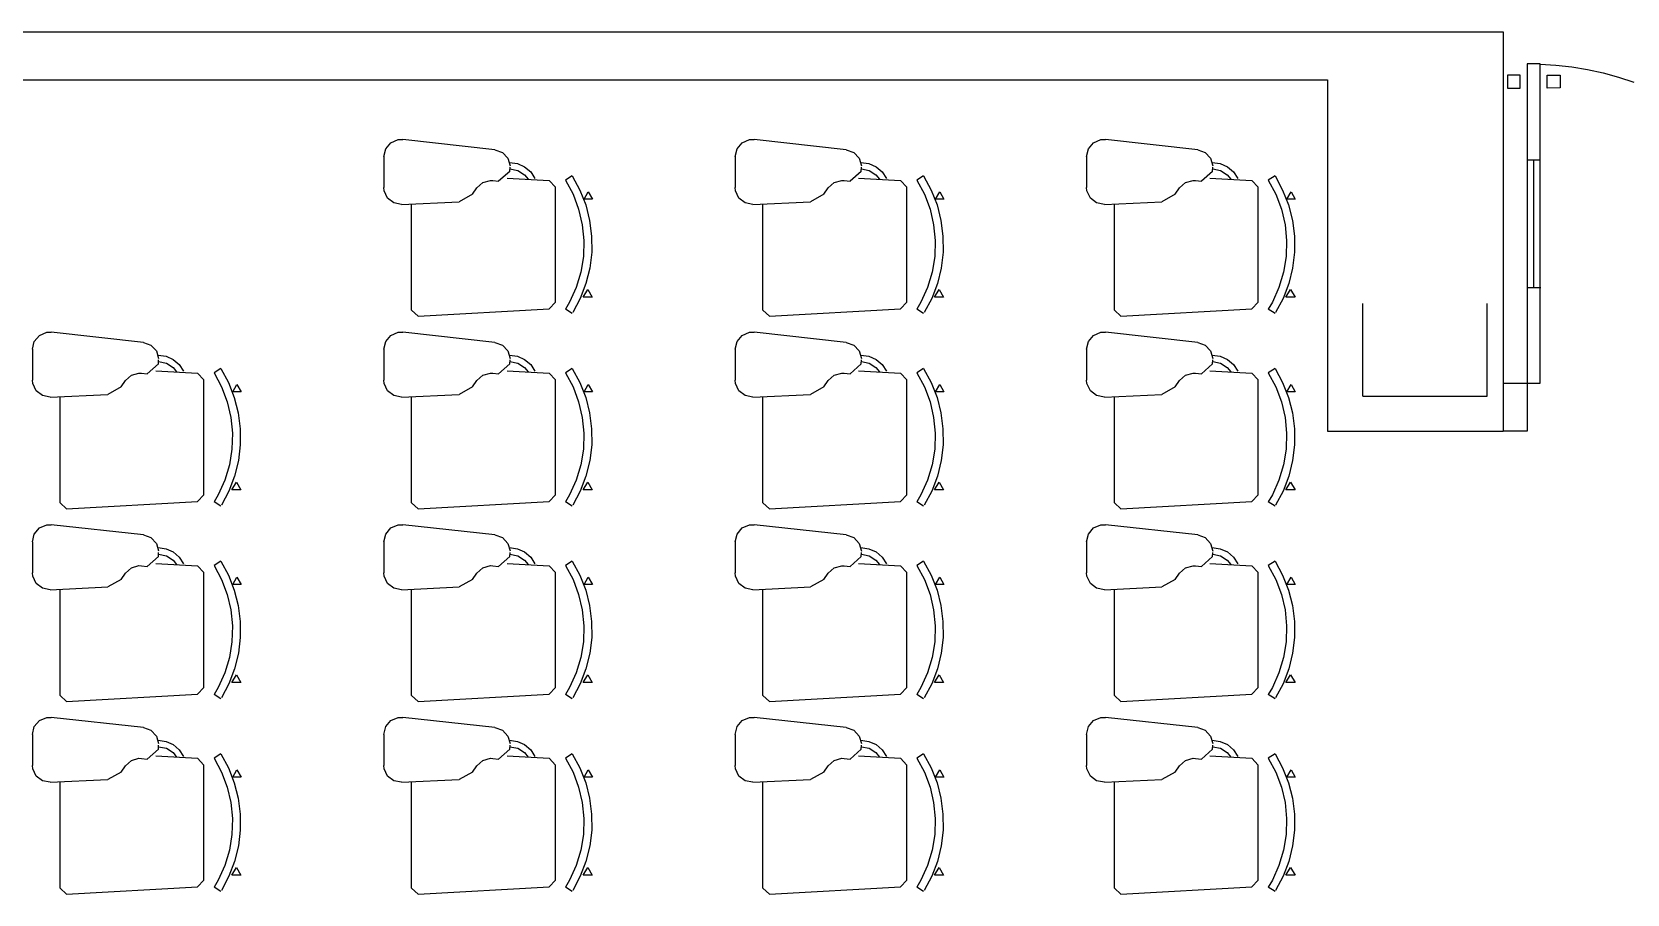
# Model space of a CAD drawing. Extents: x 7 to 80.8, y 22 to 73.9.
# Drawn here: x 58.798 to 63.792, y 50.033 to 52.732 of the extents above; entities that cross this region are included whole.
import ezdxf

# ---------------------------------------------------------------- set-up
doc = ezdxf.new("R2010")
doc.units = 0
doc.header["$MEASUREMENT"] = 0
for name, color, linetype in [('Doors', 7, 'CONTINUOUS'), ('Furniture', 7, 'CONTINUOUS'), ('Walls', 7, 'CONTINUOUS')]:
    doc.layers.add(name, color=color, linetype=linetype)

msp = doc.modelspace()

# ---------------------------------------------------------------- linework, layer by layer
at = {"layer": 'Doors', "color": 2}
for p, q in [((63.4044, 52.7319), (63.4044, 51.6319)), ((63.3544, 51.5919), (63.3544, 51.8819)), ((63.4044, 51.6319), (63.4044, 51.4819)), ((62.8544, 51.4819), (63.4044, 51.4819))]:
    msp.add_line(p, q, dxfattribs=at)
at = {"layer": 'Doors', "color": 4}
for p, q in [((63.4794, 52.3319), (63.5194, 52.3319)), ((63.4986, 52.3325), (63.4986, 51.9319)), ((63.4794, 51.9319), (63.5217, 51.9319))]:
    msp.add_line(p, q, dxfattribs=at)
at = {"layer": 'Doors', "color": 1}
msp.add_line((63.4794, 51.4819), (63.4044, 51.4819), dxfattribs=at)
at = {"layer": 'Doors', "color": 4}
for points in [[(63.4571, 52.5962), (63.4171, 52.5962), (63.4171, 52.5562), (63.4571, 52.5562), (63.4571, 52.5962)], [(63.4794, 51.6319), (63.5194, 51.6319), (63.5194, 52.6319), (63.4794, 52.6319), (63.4794, 51.6319)], [(63.542, 52.5963), (63.582, 52.5965), (63.5821, 52.5565), (63.5421, 52.5563), (63.542, 52.5963)]]:
    msp.add_lwpolyline(points, close=True, dxfattribs=at)
msp.add_lwpolyline([(63.5194, 52.6311), (63.5693, 52.6279), (63.619, 52.6221), (63.6683, 52.6139), (63.7171, 52.6033), (63.7654, 52.5902), (63.8129, 52.5747)], dxfattribs=at)
at = {"layer": 'Doors', "color": 1}
msp.add_lwpolyline([(63.4044, 51.6319), (63.4794, 51.6319), (63.4794, 51.4819)], dxfattribs=at)
at = {"layer": 'Furniture', "color": 4}
for p, q in [((60.2476, 52.3631), (59.9588, 52.3949)), ((61.3476, 52.3631), (61.0588, 52.3949)), ((62.4476, 52.3631), (62.1588, 52.3949)), ((59.8998, 52.3421), (59.8998, 52.2449)), ((60.9998, 52.3421), (60.9998, 52.2449)), ((62.0998, 52.3421), (62.0998, 52.2449)), ((60.2945, 52.2954), (60.2592, 52.2647)), ((60.2945, 52.2954), (60.2949, 52.3085)), ((61.3945, 52.2954), (61.3592, 52.2647)), ((61.3945, 52.2954), (61.3949, 52.3085)), ((62.4945, 52.2954), (62.4592, 52.2647)), ((62.4945, 52.2954), (62.4949, 52.3085)), ((60.1771, 52.2235), (60.191, 52.2439)), ((60.2409, 52.2668), (60.2592, 52.2647)), ((60.2856, 52.2742), (60.4169, 52.2669)), ((60.4169, 52.2669), (60.4368, 52.2458)), ((60.4368, 51.8858), (60.4368, 52.2458)), ((60.4898, 52.281), (60.4686, 52.2678)), ((61.2771, 52.2235), (61.291, 52.2439)), ((61.3409, 52.2668), (61.3592, 52.2647)), ((61.3856, 52.2742), (61.5169, 52.2669)), ((61.5169, 52.2669), (61.5368, 52.2458)), ((61.5368, 51.8858), (61.5368, 52.2458)), ((61.5898, 52.281), (61.5686, 52.2678)), ((62.3771, 52.2235), (62.391, 52.2439)), ((62.4409, 52.2668), (62.4592, 52.2647)), ((62.4856, 52.2742), (62.6169, 52.2669)), ((62.6169, 52.2669), (62.6368, 52.2458)), ((62.6368, 51.8858), (62.6368, 52.2458)), ((62.6898, 52.281), (62.6686, 52.2678)), ((59.9555, 52.1918), (60.1357, 52.2004)), ((59.9868, 51.8608), (59.9868, 52.1933)), ((60.1771, 52.2235), (60.1357, 52.2003)), ((61.0555, 52.1918), (61.2357, 52.2004)), ((61.0868, 51.8608), (61.0868, 52.1933)), ((61.2771, 52.2235), (61.2357, 52.2003)), ((62.1555, 52.1918), (62.3357, 52.2004)), ((62.1868, 51.8608), (62.1868, 52.1933)), ((62.3771, 52.2235), (62.3357, 52.2003)), ((60.0068, 51.8419), (59.9868, 51.8608)), ((60.0068, 51.8419), (60.4169, 51.8647)), ((60.4368, 51.8858), (60.4169, 51.8647)), ((60.4898, 51.8505), (60.4686, 51.8637)), ((61.1068, 51.8419), (61.0868, 51.8608)), ((61.1068, 51.8419), (61.5169, 51.8647)), ((61.5368, 51.8858), (61.5169, 51.8647)), ((61.5898, 51.8505), (61.5686, 51.8637)), ((62.2068, 51.8419), (62.1868, 51.8608)), ((62.2068, 51.8419), (62.6169, 51.8647)), ((62.6368, 51.8858), (62.6169, 51.8647)), ((62.6898, 51.8505), (62.6686, 51.8637)), ((59.1476, 51.7601), (58.8588, 51.7919)), ((60.2476, 51.7601), (59.9588, 51.7919)), ((61.3476, 51.7601), (61.0588, 51.7919)), ((62.4476, 51.7601), (62.1588, 51.7919)), ((58.7998, 51.7391), (58.7998, 51.6419)), ((59.8998, 51.7391), (59.8998, 51.6419)), ((60.9998, 51.7391), (60.9998, 51.6419)), ((62.0998, 51.7391), (62.0998, 51.6419)), ((59.1945, 51.6924), (59.1592, 51.6617)), ((59.1945, 51.6924), (59.1949, 51.7055)), ((60.2945, 51.6924), (60.2592, 51.6617)), ((60.2945, 51.6924), (60.2949, 51.7055)), ((61.3945, 51.6924), (61.3592, 51.6617)), ((61.3945, 51.6924), (61.3949, 51.7055)), ((62.4945, 51.6924), (62.4592, 51.6617)), ((62.4945, 51.6924), (62.4949, 51.7055)), ((59.0771, 51.6205), (59.091, 51.6409)), ((59.1409, 51.6638), (59.1592, 51.6617)), ((59.1856, 51.6712), (59.3169, 51.6639)), ((59.3169, 51.6639), (59.3368, 51.6428)), ((59.3368, 51.2828), (59.3368, 51.6428)), ((59.3898, 51.678), (59.3686, 51.6648)), ((60.1771, 51.6205), (60.191, 51.6409)), ((60.2409, 51.6638), (60.2592, 51.6617)), ((60.2856, 51.6712), (60.4169, 51.6639)), ((60.4169, 51.6639), (60.4368, 51.6428)), ((60.4368, 51.2828), (60.4368, 51.6428)), ((60.4898, 51.678), (60.4686, 51.6648)), ((61.2771, 51.6205), (61.291, 51.6409)), ((61.3409, 51.6638), (61.3592, 51.6617)), ((61.3856, 51.6712), (61.5169, 51.6639)), ((61.5169, 51.6639), (61.5368, 51.6428)), ((61.5368, 51.2828), (61.5368, 51.6428)), ((61.5898, 51.678), (61.5686, 51.6648)), ((62.3771, 51.6205), (62.391, 51.6409)), ((62.4409, 51.6638), (62.4592, 51.6617)), ((62.4856, 51.6712), (62.6169, 51.6639)), ((62.6169, 51.6639), (62.6368, 51.6428)), ((62.6368, 51.2828), (62.6368, 51.6428)), ((62.6898, 51.678), (62.6686, 51.6648)), ((58.8555, 51.5888), (59.0357, 51.5973)), ((58.8868, 51.2578), (58.8868, 51.5903)), ((59.0771, 51.6205), (59.0357, 51.5973)), ((59.9555, 51.5888), (60.1357, 51.5973)), ((59.9868, 51.2578), (59.9868, 51.5903)), ((60.1771, 51.6205), (60.1357, 51.5973)), ((61.0555, 51.5888), (61.2357, 51.5973)), ((61.0868, 51.2578), (61.0868, 51.5903)), ((61.2771, 51.6205), (61.2357, 51.5973)), ((62.1555, 51.5888), (62.3357, 51.5973)), ((62.1868, 51.2578), (62.1868, 51.5903)), ((62.3771, 51.6205), (62.3357, 51.5973)), ((58.9068, 51.2389), (58.8868, 51.2578)), ((58.9068, 51.2389), (59.3169, 51.2617)), ((59.3368, 51.2828), (59.3169, 51.2617)), ((59.3898, 51.2475), (59.3686, 51.2607)), ((60.0068, 51.2389), (59.9868, 51.2578)), ((60.0068, 51.2389), (60.4169, 51.2617)), ((60.4368, 51.2828), (60.4169, 51.2617)), ((60.4898, 51.2475), (60.4686, 51.2607)), ((61.1068, 51.2389), (61.0868, 51.2578)), ((61.1068, 51.2389), (61.5169, 51.2617)), ((61.5368, 51.2828), (61.5169, 51.2617)), ((61.5898, 51.2475), (61.5686, 51.2607)), ((62.2068, 51.2389), (62.1868, 51.2578)), ((62.2068, 51.2389), (62.6169, 51.2617)), ((62.6368, 51.2828), (62.6169, 51.2617)), ((62.6898, 51.2475), (62.6686, 51.2607)), ((59.1476, 51.1571), (58.8588, 51.1889)), ((60.2476, 51.1571), (59.9588, 51.1889)), ((61.3476, 51.1571), (61.0588, 51.1889)), ((62.4476, 51.1571), (62.1588, 51.1889)), ((58.7998, 51.136), (58.7998, 51.0389)), ((59.1945, 51.0893), (59.1592, 51.0587)), ((59.1945, 51.0893), (59.1949, 51.1025)), ((59.8998, 51.136), (59.8998, 51.0389)), ((60.2945, 51.0893), (60.2592, 51.0587)), ((60.2945, 51.0893), (60.2949, 51.1025)), ((60.9998, 51.136), (60.9998, 51.0389)), ((61.3945, 51.0893), (61.3592, 51.0587)), ((61.3945, 51.0893), (61.3949, 51.1025)), ((62.0998, 51.136), (62.0998, 51.0389)), ((62.4945, 51.0893), (62.4592, 51.0587)), ((62.4945, 51.0893), (62.4949, 51.1025)), ((59.0771, 51.0175), (59.091, 51.0379)), ((59.1409, 51.0608), (59.1592, 51.0587)), ((59.1856, 51.0682), (59.3169, 51.0609)), ((59.3169, 51.0609), (59.3368, 51.0398)), ((59.3368, 50.6798), (59.3368, 51.0398)), ((59.3898, 51.075), (59.3686, 51.0618)), ((60.1771, 51.0175), (60.191, 51.0379)), ((60.2409, 51.0608), (60.2592, 51.0587)), ((60.2856, 51.0682), (60.4169, 51.0609)), ((60.4169, 51.0609), (60.4368, 51.0398)), ((60.4368, 50.6798), (60.4368, 51.0398)), ((60.4898, 51.075), (60.4686, 51.0618)), ((61.2771, 51.0175), (61.291, 51.0379)), ((61.3409, 51.0608), (61.3592, 51.0587)), ((61.3856, 51.0682), (61.5169, 51.0609)), ((61.5169, 51.0609), (61.5368, 51.0398)), ((61.5368, 50.6798), (61.5368, 51.0398)), ((61.5898, 51.075), (61.5686, 51.0618)), ((62.3771, 51.0175), (62.391, 51.0379)), ((62.4409, 51.0608), (62.4592, 51.0587)), ((62.4856, 51.0682), (62.6169, 51.0609)), ((62.6169, 51.0609), (62.6368, 51.0398)), ((62.6368, 50.6798), (62.6368, 51.0398)), ((62.6898, 51.075), (62.6686, 51.0618)), ((58.8555, 50.9858), (59.0357, 50.9943)), ((58.8868, 50.6548), (58.8868, 50.9873)), ((59.0771, 51.0175), (59.0357, 50.9943)), ((59.9555, 50.9858), (60.1357, 50.9943)), ((59.9868, 50.6548), (59.9868, 50.9873)), ((60.1771, 51.0175), (60.1357, 50.9943)), ((61.0555, 50.9858), (61.2357, 50.9943)), ((61.0868, 50.6548), (61.0868, 50.9873)), ((61.2771, 51.0175), (61.2357, 50.9943)), ((62.1555, 50.9858), (62.3357, 50.9943)), ((62.1868, 50.6548), (62.1868, 50.9873)), ((62.3771, 51.0175), (62.3357, 50.9943)), ((58.9068, 50.6359), (58.8868, 50.6548)), ((58.9068, 50.6359), (59.3169, 50.6587)), ((59.3368, 50.6798), (59.3169, 50.6587)), ((59.3898, 50.6445), (59.3686, 50.6577)), ((60.0068, 50.6359), (59.9868, 50.6548)), ((60.0068, 50.6359), (60.4169, 50.6587)), ((60.4368, 50.6798), (60.4169, 50.6587)), ((60.4898, 50.6445), (60.4686, 50.6577)), ((61.1068, 50.6359), (61.0868, 50.6548)), ((61.1068, 50.6359), (61.5169, 50.6587)), ((61.5368, 50.6798), (61.5169, 50.6587)), ((61.5898, 50.6445), (61.5686, 50.6577)), ((62.2068, 50.6359), (62.1868, 50.6548)), ((62.2068, 50.6359), (62.6169, 50.6587)), ((62.6368, 50.6798), (62.6169, 50.6587)), ((62.6898, 50.6445), (62.6686, 50.6577)), ((59.1476, 50.5541), (58.8588, 50.5859)), ((60.2476, 50.5541), (59.9588, 50.5859)), ((61.3476, 50.5541), (61.0588, 50.5859)), ((62.4476, 50.5541), (62.1588, 50.5859)), ((58.7998, 50.533), (58.7998, 50.4359)), ((59.1945, 50.4863), (59.1949, 50.4995)), ((59.8998, 50.533), (59.8998, 50.4359)), ((60.2945, 50.4863), (60.2949, 50.4995)), ((60.9998, 50.533), (60.9998, 50.4359)), ((61.3945, 50.4863), (61.3949, 50.4995)), ((62.0998, 50.533), (62.0998, 50.4359)), ((62.4945, 50.4863), (62.4949, 50.4995)), ((59.1409, 50.4577), (59.1592, 50.4557)), ((59.1945, 50.4863), (59.1592, 50.4557)), ((59.1856, 50.4652), (59.3169, 50.4579)), ((59.3169, 50.4579), (59.3368, 50.4368)), ((59.3898, 50.472), (59.3686, 50.4588)), ((60.2409, 50.4577), (60.2592, 50.4557)), ((60.2945, 50.4863), (60.2592, 50.4557)), ((60.2856, 50.4652), (60.4169, 50.4579)), ((60.4169, 50.4579), (60.4368, 50.4368)), ((60.4898, 50.472), (60.4686, 50.4588)), ((61.3409, 50.4577), (61.3592, 50.4557)), ((61.3945, 50.4863), (61.3592, 50.4557)), ((61.3856, 50.4652), (61.5169, 50.4579)), ((61.5169, 50.4579), (61.5368, 50.4368)), ((61.5898, 50.472), (61.5686, 50.4588)), ((62.4409, 50.4577), (62.4592, 50.4557)), ((62.4945, 50.4863), (62.4592, 50.4557)), ((62.4856, 50.4652), (62.6169, 50.4579)), ((62.6169, 50.4579), (62.6368, 50.4368)), ((62.6898, 50.472), (62.6686, 50.4588)), ((58.8555, 50.3828), (59.0357, 50.3913)), ((59.0771, 50.4145), (59.0357, 50.3913)), ((59.0771, 50.4145), (59.091, 50.4349)), ((59.3368, 50.0768), (59.3368, 50.4368)), ((59.9555, 50.3828), (60.1357, 50.3913)), ((60.1771, 50.4145), (60.1357, 50.3913)), ((60.1771, 50.4145), (60.191, 50.4349)), ((60.4368, 50.0768), (60.4368, 50.4368)), ((61.0555, 50.3828), (61.2357, 50.3913)), ((61.2771, 50.4145), (61.2357, 50.3913)), ((61.2771, 50.4145), (61.291, 50.4349)), ((61.5368, 50.0768), (61.5368, 50.4368)), ((62.1555, 50.3828), (62.3357, 50.3913)), ((62.3771, 50.4145), (62.3357, 50.3913)), ((62.3771, 50.4145), (62.391, 50.4349)), ((62.6368, 50.0768), (62.6368, 50.4368)), ((58.8868, 50.0518), (58.8868, 50.3842)), ((59.9868, 50.0518), (59.9868, 50.3842)), ((61.0868, 50.0518), (61.0868, 50.3842)), ((62.1868, 50.0518), (62.1868, 50.3842)), ((58.9068, 50.0329), (58.8868, 50.0518)), ((58.9068, 50.0329), (59.3169, 50.0557)), ((59.3368, 50.0768), (59.3169, 50.0557)), ((59.3898, 50.0415), (59.3686, 50.0547)), ((60.0068, 50.0329), (59.9868, 50.0518)), ((60.0068, 50.0329), (60.4169, 50.0557)), ((60.4368, 50.0768), (60.4169, 50.0557)), ((60.4898, 50.0415), (60.4686, 50.0547)), ((61.1068, 50.0329), (61.0868, 50.0518)), ((61.1068, 50.0329), (61.5169, 50.0557)), ((61.5368, 50.0768), (61.5169, 50.0557)), ((61.5898, 50.0415), (61.5686, 50.0547)), ((62.2068, 50.0329), (62.1868, 50.0518)), ((62.2068, 50.0329), (62.6169, 50.0557)), ((62.6368, 50.0768), (62.6169, 50.0557)), ((62.6898, 50.0415), (62.6686, 50.0547))]:
    msp.add_line(p, q, dxfattribs=at)
for points in [[(59.8998, 52.3421), (59.9056, 52.3661), (59.9216, 52.385), (59.9445, 52.3946), (59.9588, 52.3949)], [(60.9998, 52.3421), (61.0056, 52.3661), (61.0216, 52.385), (61.0445, 52.3946), (61.0588, 52.3949)], [(62.0998, 52.3421), (62.1056, 52.3661), (62.1216, 52.385), (62.1445, 52.3946), (62.1588, 52.3949)], [(60.2476, 52.3631), (60.2709, 52.3548), (60.2879, 52.3367), (60.2949, 52.313)], [(61.3476, 52.3631), (61.3709, 52.3548), (61.3879, 52.3367), (61.3949, 52.313)], [(62.4476, 52.3631), (62.4709, 52.3548), (62.4879, 52.3367), (62.4949, 52.313)], [(60.2933, 52.3234), (60.318, 52.3201), (60.3407, 52.3099), (60.3596, 52.2936), (60.373, 52.2726)], [(60.2948, 52.3031), (60.3191, 52.2982), (60.34, 52.2847), (60.3512, 52.2706)], [(61.3933, 52.3234), (61.418, 52.3201), (61.4407, 52.3099), (61.4596, 52.2936), (61.473, 52.2726)], [(61.3948, 52.3031), (61.4191, 52.2982), (61.44, 52.2847), (61.4512, 52.2706)], [(62.4933, 52.3234), (62.518, 52.3201), (62.5407, 52.3099), (62.5596, 52.2936), (62.573, 52.2726)], [(62.4948, 52.3031), (62.5191, 52.2982), (62.54, 52.2847), (62.5512, 52.2706)], [(59.9555, 52.1918), (59.9312, 52.1964), (59.9116, 52.2115), (59.9009, 52.2339), (59.8998, 52.2449)], [(60.191, 52.2439), (60.2094, 52.2605), (60.2333, 52.2671), (60.2409, 52.2668)], [(60.4686, 52.2678), (60.4921, 52.2237), (60.5097, 52.177), (60.521, 52.1283), (60.5259, 52.0786), (60.5244, 52.0286), (60.5163, 51.9793), (60.5019, 51.9315), (60.4814, 51.8859), (60.4686, 51.8637)], [(60.4898, 52.281), (60.5135, 52.237), (60.5317, 52.1904), (60.544, 52.142), (60.5503, 52.0924), (60.5505, 52.0425), (60.5446, 51.9928), (60.5327, 51.9443), (60.5149, 51.8976), (60.4916, 51.8534)], [(61.0555, 52.1918), (61.0312, 52.1964), (61.0116, 52.2115), (61.001, 52.2339), (60.9998, 52.2449)], [(61.291, 52.2439), (61.3094, 52.2605), (61.3333, 52.2671), (61.3409, 52.2668)], [(61.5686, 52.2678), (61.5921, 52.2237), (61.6097, 52.177), (61.621, 52.1283), (61.6259, 52.0786), (61.6244, 52.0286), (61.6163, 51.9793), (61.6019, 51.9315), (61.5814, 51.8859), (61.5686, 51.8637)], [(61.5898, 52.281), (61.6135, 52.237), (61.6317, 52.1904), (61.644, 52.142), (61.6503, 52.0924), (61.6505, 52.0425), (61.6446, 51.9928), (61.6327, 51.9443), (61.6149, 51.8976), (61.5916, 51.8534)], [(62.1555, 52.1918), (62.1312, 52.1964), (62.1116, 52.2115), (62.1009, 52.2339), (62.0998, 52.2449)], [(62.391, 52.2439), (62.4094, 52.2605), (62.4333, 52.2671), (62.4409, 52.2668)], [(62.6686, 52.2678), (62.6921, 52.2237), (62.7097, 52.177), (62.721, 52.1283), (62.7259, 52.0786), (62.7244, 52.0286), (62.7163, 51.9793), (62.7019, 51.9315), (62.6814, 51.8859), (62.6686, 51.8637)], [(62.6898, 52.281), (62.7135, 52.237), (62.7317, 52.1904), (62.744, 52.142), (62.7503, 52.0924), (62.7505, 52.0425), (62.7446, 51.9928), (62.7327, 51.9443), (62.7149, 51.8976), (62.6916, 51.8534)], [(58.7998, 51.7391), (58.8056, 51.7631), (58.8216, 51.782), (58.8445, 51.7915), (58.8588, 51.7919)], [(59.8998, 51.7391), (59.9056, 51.7631), (59.9216, 51.782), (59.9445, 51.7915), (59.9588, 51.7919)], [(60.9998, 51.7391), (61.0056, 51.7631), (61.0216, 51.782), (61.0445, 51.7915), (61.0588, 51.7919)], [(62.0998, 51.7391), (62.1056, 51.7631), (62.1216, 51.782), (62.1445, 51.7915), (62.1588, 51.7919)], [(59.1476, 51.7601), (59.1709, 51.7517), (59.1879, 51.7337), (59.1949, 51.71)], [(60.2476, 51.7601), (60.2709, 51.7517), (60.2879, 51.7337), (60.2949, 51.71)], [(61.3476, 51.7601), (61.3709, 51.7517), (61.3879, 51.7337), (61.3949, 51.71)], [(62.4476, 51.7601), (62.4709, 51.7517), (62.4879, 51.7337), (62.4949, 51.71)], [(59.1933, 51.7204), (59.218, 51.7171), (59.2407, 51.7069), (59.2596, 51.6906), (59.273, 51.6696)], [(59.1948, 51.7001), (59.2191, 51.6952), (59.24, 51.6817), (59.2512, 51.6676)], [(60.2933, 51.7204), (60.318, 51.7171), (60.3407, 51.7069), (60.3596, 51.6906), (60.373, 51.6696)], [(60.2948, 51.7001), (60.3191, 51.6952), (60.34, 51.6817), (60.3512, 51.6676)], [(61.3933, 51.7204), (61.418, 51.7171), (61.4407, 51.7069), (61.4596, 51.6906), (61.473, 51.6696)], [(61.3948, 51.7001), (61.4191, 51.6952), (61.44, 51.6817), (61.4512, 51.6676)], [(62.4933, 51.7204), (62.518, 51.7171), (62.5407, 51.7069), (62.5596, 51.6906), (62.573, 51.6696)], [(62.4948, 51.7001), (62.5191, 51.6952), (62.54, 51.6817), (62.5512, 51.6676)], [(58.8555, 51.5888), (58.8312, 51.5934), (58.8116, 51.6085), (58.8009, 51.6309), (58.7998, 51.6419)], [(59.091, 51.6409), (59.1094, 51.6575), (59.1333, 51.6641), (59.1409, 51.6638)], [(59.3686, 51.6648), (59.3921, 51.6207), (59.4097, 51.574), (59.421, 51.5253), (59.4259, 51.4756), (59.4244, 51.4256), (59.4163, 51.3763), (59.4019, 51.3285), (59.3814, 51.2829), (59.3686, 51.2607)], [(59.3898, 51.678), (59.4135, 51.634), (59.4317, 51.5874), (59.444, 51.539), (59.4503, 51.4894), (59.4505, 51.4395), (59.4446, 51.3898), (59.4327, 51.3413), (59.4149, 51.2946), (59.3916, 51.2504)], [(59.9555, 51.5888), (59.9312, 51.5934), (59.9116, 51.6085), (59.9009, 51.6309), (59.8998, 51.6419)], [(60.191, 51.6409), (60.2094, 51.6575), (60.2333, 51.6641), (60.2409, 51.6638)], [(60.4686, 51.6648), (60.4921, 51.6207), (60.5097, 51.574), (60.521, 51.5253), (60.5259, 51.4756), (60.5244, 51.4256), (60.5163, 51.3763), (60.5019, 51.3285), (60.4814, 51.2829), (60.4686, 51.2607)], [(60.4898, 51.678), (60.5135, 51.634), (60.5317, 51.5874), (60.544, 51.539), (60.5503, 51.4894), (60.5505, 51.4395), (60.5446, 51.3898), (60.5327, 51.3413), (60.5149, 51.2946), (60.4916, 51.2504)], [(61.0555, 51.5888), (61.0312, 51.5934), (61.0116, 51.6085), (61.0009, 51.6309), (60.9998, 51.6419)], [(61.291, 51.6409), (61.3094, 51.6575), (61.3333, 51.6641), (61.3409, 51.6638)], [(61.5686, 51.6648), (61.5921, 51.6207), (61.6097, 51.574), (61.621, 51.5253), (61.6259, 51.4756), (61.6244, 51.4256), (61.6163, 51.3763), (61.6019, 51.3285), (61.5814, 51.2829), (61.5686, 51.2607)], [(61.5898, 51.678), (61.6135, 51.634), (61.6317, 51.5874), (61.644, 51.539), (61.6503, 51.4894), (61.6505, 51.4395), (61.6446, 51.3898), (61.6327, 51.3413), (61.6149, 51.2946), (61.5916, 51.2504)], [(62.1555, 51.5888), (62.1312, 51.5934), (62.1116, 51.6085), (62.1009, 51.6309), (62.0998, 51.6419)], [(62.391, 51.6409), (62.4094, 51.6575), (62.4333, 51.6641), (62.4409, 51.6638)], [(62.6686, 51.6648), (62.6921, 51.6207), (62.7097, 51.574), (62.721, 51.5253), (62.7259, 51.4756), (62.7244, 51.4256), (62.7163, 51.3763), (62.7019, 51.3285), (62.6814, 51.2829), (62.6686, 51.2607)], [(62.6898, 51.678), (62.7135, 51.634), (62.7317, 51.5874), (62.744, 51.539), (62.7503, 51.4894), (62.7505, 51.4395), (62.7446, 51.3898), (62.7327, 51.3413), (62.7149, 51.2946), (62.6916, 51.2504)], [(58.7998, 51.1361), (58.8056, 51.1601), (58.8216, 51.179), (58.8445, 51.1885), (58.8588, 51.1889)], [(59.8998, 51.1361), (59.9056, 51.1601), (59.9216, 51.179), (59.9445, 51.1885), (59.9588, 51.1889)], [(60.9998, 51.1361), (61.0056, 51.1601), (61.0216, 51.179), (61.0445, 51.1885), (61.0588, 51.1889)], [(62.0998, 51.136), (62.1056, 51.1601), (62.1216, 51.179), (62.1445, 51.1885), (62.1588, 51.1889)], [(59.1476, 51.1571), (59.1709, 51.1487), (59.1879, 51.1307), (59.1949, 51.107)], [(60.2476, 51.1571), (60.2709, 51.1487), (60.2879, 51.1307), (60.2949, 51.107)], [(61.3476, 51.1571), (61.3709, 51.1487), (61.3879, 51.1307), (61.3949, 51.1069)], [(62.4476, 51.1571), (62.4709, 51.1487), (62.4879, 51.1307), (62.4949, 51.1069)], [(59.1933, 51.1174), (59.218, 51.1141), (59.2407, 51.1039), (59.2596, 51.0875), (59.273, 51.0665)], [(59.1948, 51.0971), (59.2191, 51.0922), (59.24, 51.0787), (59.2512, 51.0645)], [(60.2933, 51.1174), (60.318, 51.1141), (60.3407, 51.1039), (60.3596, 51.0875), (60.373, 51.0665)], [(60.2948, 51.0971), (60.3191, 51.0922), (60.34, 51.0787), (60.3512, 51.0645)], [(61.3933, 51.1174), (61.418, 51.1141), (61.4407, 51.1039), (61.4596, 51.0875), (61.473, 51.0665)], [(61.3948, 51.0971), (61.4191, 51.0922), (61.44, 51.0787), (61.4512, 51.0645)], [(62.4933, 51.1174), (62.518, 51.1141), (62.5407, 51.1039), (62.5596, 51.0875), (62.573, 51.0665)], [(62.4948, 51.0971), (62.5191, 51.0922), (62.54, 51.0787), (62.5512, 51.0645)], [(58.8555, 50.9858), (58.8312, 50.9904), (58.8116, 51.0055), (58.8009, 51.0279), (58.7998, 51.0389)], [(59.091, 51.0379), (59.1094, 51.0545), (59.1333, 51.0611), (59.1409, 51.0607)], [(59.3686, 51.0618), (59.3921, 51.0177), (59.4097, 50.971), (59.421, 50.9223), (59.4259, 50.8726), (59.4244, 50.8226), (59.4163, 50.7733), (59.4019, 50.7255), (59.3814, 50.6799), (59.3686, 50.6577)], [(59.3898, 51.075), (59.4135, 51.031), (59.4317, 50.9844), (59.444, 50.936), (59.4503, 50.8864), (59.4505, 50.8364), (59.4446, 50.7868), (59.4327, 50.7383), (59.4149, 50.6916), (59.3916, 50.6474)], [(59.9555, 50.9858), (59.9312, 50.9904), (59.9116, 51.0055), (59.9009, 51.0279), (59.8998, 51.0389)], [(60.191, 51.0379), (60.2094, 51.0545), (60.2333, 51.0611), (60.2409, 51.0607)], [(60.4686, 51.0618), (60.4921, 51.0177), (60.5097, 50.971), (60.521, 50.9223), (60.5259, 50.8726), (60.5244, 50.8226), (60.5163, 50.7733), (60.5019, 50.7255), (60.4814, 50.6799), (60.4686, 50.6577)], [(60.4898, 51.075), (60.5135, 51.031), (60.5317, 50.9844), (60.544, 50.936), (60.5503, 50.8864), (60.5505, 50.8364), (60.5446, 50.7868), (60.5327, 50.7383), (60.5149, 50.6916), (60.4916, 50.6474)], [(61.0555, 50.9858), (61.0312, 50.9904), (61.0116, 51.0055), (61.0009, 51.0279), (60.9998, 51.0389)], [(61.291, 51.0379), (61.3094, 51.0545), (61.3333, 51.061), (61.3409, 51.0607)], [(61.5686, 51.0618), (61.5921, 51.0177), (61.6097, 50.9709), (61.621, 50.9223), (61.6259, 50.8726), (61.6244, 50.8226), (61.6163, 50.7733), (61.6019, 50.7255), (61.5814, 50.6799), (61.5686, 50.6577)], [(61.5898, 51.075), (61.6135, 51.031), (61.6317, 50.9844), (61.644, 50.936), (61.6503, 50.8864), (61.6505, 50.8364), (61.6446, 50.7868), (61.6327, 50.7383), (61.6149, 50.6916), (61.5916, 50.6474)], [(62.1555, 50.9858), (62.1312, 50.9904), (62.1116, 51.0055), (62.1009, 51.0279), (62.0998, 51.0389)], [(62.391, 51.0379), (62.4094, 51.0545), (62.4333, 51.061), (62.4409, 51.0607)], [(62.6686, 51.0618), (62.6921, 51.0177), (62.7097, 50.9709)], [(62.6898, 51.075), (62.7135, 51.031), (62.7317, 50.9844), (62.744, 50.936), (62.7503, 50.8864), (62.7505, 50.8364), (62.7446, 50.7868), (62.7327, 50.7383), (62.7149, 50.6916), (62.6916, 50.6474)], [(62.7097, 50.9709), (62.721, 50.9223), (62.7259, 50.8726), (62.7244, 50.8226), (62.7163, 50.7733), (62.7019, 50.7255), (62.6814, 50.6799), (62.6686, 50.6577)], [(58.7998, 50.533), (58.8056, 50.5571), (58.8216, 50.576), (58.8445, 50.5855), (58.8588, 50.5859)], [(59.1476, 50.5541), (59.1709, 50.5457), (59.1879, 50.5277), (59.1949, 50.5039)], [(59.8998, 50.533), (59.9056, 50.5571), (59.9216, 50.576), (59.9445, 50.5855), (59.9588, 50.5859)], [(60.2476, 50.5541), (60.2709, 50.5457), (60.2879, 50.5277), (60.2949, 50.5039)], [(60.9998, 50.533), (61.0056, 50.5571), (61.0216, 50.576), (61.0445, 50.5855), (61.0588, 50.5859)], [(61.3476, 50.5541), (61.3709, 50.5457), (61.3879, 50.5277), (61.3949, 50.5039)], [(62.0998, 50.533), (62.1056, 50.5571), (62.1216, 50.576), (62.1445, 50.5855), (62.1588, 50.5859)], [(62.4476, 50.5541), (62.4709, 50.5457), (62.4879, 50.5277), (62.4949, 50.5039)], [(59.1933, 50.5144), (59.218, 50.5111), (59.2407, 50.5008), (59.2596, 50.4845), (59.273, 50.4635)], [(59.1948, 50.4941), (59.2191, 50.4892), (59.24, 50.4757), (59.2512, 50.4615)], [(60.2933, 50.5144), (60.318, 50.5111), (60.3407, 50.5008), (60.3596, 50.4845), (60.373, 50.4635)], [(60.2948, 50.4941), (60.3191, 50.4892), (60.34, 50.4757), (60.3512, 50.4615)], [(61.3933, 50.5144), (61.418, 50.5111), (61.4407, 50.5008), (61.4596, 50.4845), (61.473, 50.4635)], [(61.3948, 50.4941), (61.4191, 50.4892), (61.44, 50.4757), (61.4512, 50.4615)], [(62.4933, 50.5144), (62.518, 50.5111), (62.5407, 50.5008), (62.5596, 50.4845), (62.573, 50.4635)], [(62.4948, 50.4941), (62.5191, 50.4892), (62.54, 50.4757), (62.5512, 50.4615)], [(59.091, 50.4349), (59.1094, 50.4515), (59.1333, 50.458), (59.1409, 50.4577)], [(59.3686, 50.4588), (59.3921, 50.4147), (59.4097, 50.3679), (59.421, 50.3193), (59.4259, 50.2696), (59.4244, 50.2196), (59.4163, 50.1703), (59.4019, 50.1225), (59.3814, 50.0769), (59.3686, 50.0547)], [(59.3898, 50.472), (59.4135, 50.428), (59.4317, 50.3814), (59.444, 50.333), (59.4503, 50.2834), (59.4505, 50.2334), (59.4446, 50.1838), (59.4327, 50.1353), (59.4149, 50.0886), (59.3916, 50.0444)], [(60.191, 50.4348), (60.2094, 50.4515), (60.2333, 50.458), (60.2409, 50.4577)], [(60.4686, 50.4588), (60.4921, 50.4147), (60.5097, 50.3679), (60.521, 50.3193), (60.5259, 50.2695), (60.5244, 50.2196), (60.5163, 50.1703), (60.5019, 50.1225), (60.4814, 50.0769), (60.4686, 50.0547)], [(60.4898, 50.472), (60.5135, 50.428), (60.5317, 50.3814), (60.544, 50.333), (60.5503, 50.2834), (60.5505, 50.2334), (60.5446, 50.1838), (60.5327, 50.1353), (60.5149, 50.0886), (60.4916, 50.0444)], [(61.291, 50.4348), (61.3094, 50.4515), (61.3333, 50.458), (61.3409, 50.4577)], [(61.5686, 50.4588), (61.5921, 50.4147), (61.6097, 50.3679), (61.621, 50.3193), (61.6259, 50.2695), (61.6244, 50.2196), (61.6163, 50.1703), (61.6019, 50.1225), (61.5814, 50.0769), (61.5686, 50.0547)], [(61.5898, 50.472), (61.6135, 50.428), (61.6317, 50.3814), (61.644, 50.333), (61.6503, 50.2834), (61.6505, 50.2334), (61.6446, 50.1838), (61.6327, 50.1353), (61.6149, 50.0886), (61.5916, 50.0444)], [(62.391, 50.4348), (62.4094, 50.4515), (62.4333, 50.458), (62.4409, 50.4577)], [(62.6686, 50.4588), (62.6921, 50.4147), (62.7097, 50.3679), (62.721, 50.3193), (62.7259, 50.2695), (62.7244, 50.2196), (62.7163, 50.1703), (62.7019, 50.1225), (62.6814, 50.0769), (62.6686, 50.0547)], [(62.6898, 50.472), (62.7135, 50.428), (62.7317, 50.3814), (62.744, 50.333), (62.7503, 50.2834), (62.7505, 50.2334), (62.7446, 50.1838), (62.7327, 50.1353), (62.7149, 50.0886), (62.6916, 50.0444)], [(58.8555, 50.3828), (58.8312, 50.3874), (58.8116, 50.4025), (58.8009, 50.4249), (58.7998, 50.4359)], [(59.9555, 50.3828), (59.9312, 50.3874), (59.9116, 50.4025), (59.9009, 50.4249), (59.8998, 50.4359)], [(61.0555, 50.3828), (61.0312, 50.3874), (61.0116, 50.4025), (61.0009, 50.4249), (60.9998, 50.4359)], [(62.1555, 50.3828), (62.1312, 50.3874), (62.1116, 50.4025), (62.1009, 50.4249), (62.0998, 50.4359)]]:
    msp.add_lwpolyline(points, dxfattribs=at)
for points in [[(60.54, 52.231), (60.5533, 52.208), (60.5267, 52.208), (60.54, 52.231)], [(61.64, 52.231), (61.6533, 52.208), (61.6267, 52.208), (61.64, 52.231)], [(62.74, 52.231), (62.7533, 52.208), (62.7267, 52.208), (62.74, 52.231)], [(60.5382, 51.9256), (60.5523, 51.9012), (60.5241, 51.9012), (60.5382, 51.9256)], [(61.6382, 51.9256), (61.6523, 51.9012), (61.6241, 51.9012), (61.6382, 51.9256)], [(62.7382, 51.9256), (62.7523, 51.9012), (62.7241, 51.9012), (62.7382, 51.9256)], [(59.44, 51.628), (59.4533, 51.6049), (59.4267, 51.6049), (59.44, 51.628)], [(60.54, 51.628), (60.5533, 51.6049), (60.5267, 51.6049), (60.54, 51.628)], [(61.64, 51.628), (61.6533, 51.6049), (61.6267, 51.6049), (61.64, 51.628)], [(62.74, 51.628), (62.7533, 51.6049), (62.7267, 51.6049), (62.74, 51.628)], [(59.4382, 51.3226), (59.4523, 51.2982), (59.4241, 51.2982), (59.4382, 51.3226)], [(60.5382, 51.3226), (60.5523, 51.2982), (60.5241, 51.2982), (60.5382, 51.3226)], [(61.6382, 51.3226), (61.6523, 51.2982), (61.6241, 51.2982), (61.6382, 51.3226)], [(62.7382, 51.3226), (62.7523, 51.2982), (62.7241, 51.2982), (62.7382, 51.3226)], [(59.44, 51.025), (59.4533, 51.0019), (59.4267, 51.0019), (59.44, 51.025)], [(60.54, 51.025), (60.5533, 51.0019), (60.5267, 51.0019), (60.54, 51.025)], [(61.64, 51.025), (61.6533, 51.0019), (61.6267, 51.0019), (61.64, 51.025)], [(62.74, 51.025), (62.7533, 51.0019), (62.7267, 51.0019), (62.74, 51.025)], [(59.4382, 50.7196), (59.4523, 50.6951), (59.4241, 50.6951), (59.4382, 50.7196)], [(60.5382, 50.7196), (60.5523, 50.6951), (60.5241, 50.6951), (60.5382, 50.7196)], [(61.6382, 50.7196), (61.6523, 50.6951), (61.6241, 50.6951), (61.6382, 50.7196)], [(62.7382, 50.7196), (62.7523, 50.6951), (62.7241, 50.6951), (62.7382, 50.7196)], [(59.44, 50.422), (59.4533, 50.3989), (59.4267, 50.3989), (59.44, 50.422)], [(60.54, 50.422), (60.5533, 50.3989), (60.5267, 50.3989), (60.54, 50.422)], [(61.64, 50.422), (61.6533, 50.3989), (61.6267, 50.3989), (61.64, 50.422)], [(62.74, 50.422), (62.7533, 50.3989), (62.7267, 50.3989), (62.74, 50.422)], [(59.4382, 50.1166), (59.4523, 50.0921), (59.4241, 50.0921), (59.4382, 50.1166)], [(60.5382, 50.1166), (60.5523, 50.0921), (60.5241, 50.0921), (60.5382, 50.1166)], [(61.6382, 50.1166), (61.6523, 50.0921), (61.6241, 50.0921), (61.6382, 50.1166)], [(62.7382, 50.1166), (62.7523, 50.0921), (62.7241, 50.0921), (62.7382, 50.1166)]]:
    msp.add_lwpolyline(points, close=True, dxfattribs=at)
at = {"layer": 'Walls', "color": 2}
for p, q in [((57.0794, 52.7319), (62.8544, 52.7319)), ((62.8544, 52.7319), (63.4044, 52.7319)), ((57.2294, 52.5819), (62.8544, 52.5819)), ((62.8544, 52.5819), (62.8544, 51.4819)), ((62.9644, 51.5919), (62.9644, 51.8819)), ((62.9644, 51.5919), (63.3544, 51.5919))]:
    msp.add_line(p, q, dxfattribs=at)

doc.saveas('drawing.dxf')
